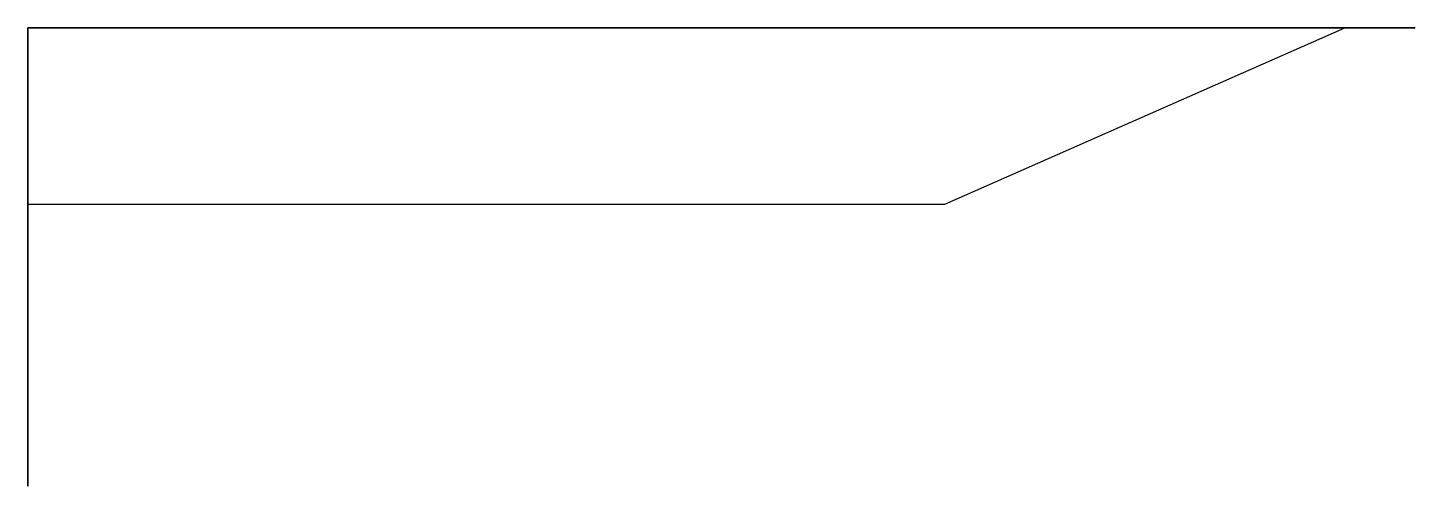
# Model space of a CAD drawing. Extents: x -1.07 to 1.03, y -2.11 to 2.14.
# Drawn here: x -0.98 to -0.5867, y 2.01 to 2.14 of the extents above.
import ezdxf

# ---------------------------------------------------------------- set-up
doc = ezdxf.new("R2010")
doc.units = 0
doc.layers.add('FENDERS', color=6, linetype='CONTINUOUS')

msp = doc.modelspace()

# ---------------------------------------------------------------- linework, layer by layer
at = {"layer": 'FENDERS'}
for points in [[(-0.72, 2.09, 0.9), (-0.60667, 2.14, 0.73), (-0.98, 2.14, 0.73), (-0.98, 2.09, 0.9)], [(-0.60667, 2.14, 0.73), (-0.58667, 2.14, 0.7), (-0.98, 2.14, 0.7), (-0.98, 2.14, 0.73)], [(-0.98, 2.14, 0.73), (-0.98, 2.12, 0.7), (-0.98, 2.01, 0.87), (-0.98, 2.09, 0.9)], [(-0.98, 2.14, 0.73), (-0.98, 2.14, 0.7), (-0.98, 2.12, 0.7), (-0.98, 2.14, 0.73)], [(-0.98, 2.09, 0.9), (-0.98, 2.01, 0.87), (-0.98, 2.01, 0.9), (-0.98, 2.09, 0.9)]]:
    msp.add_3dface(points, dxfattribs=at)

doc.saveas('drawing.dxf')
